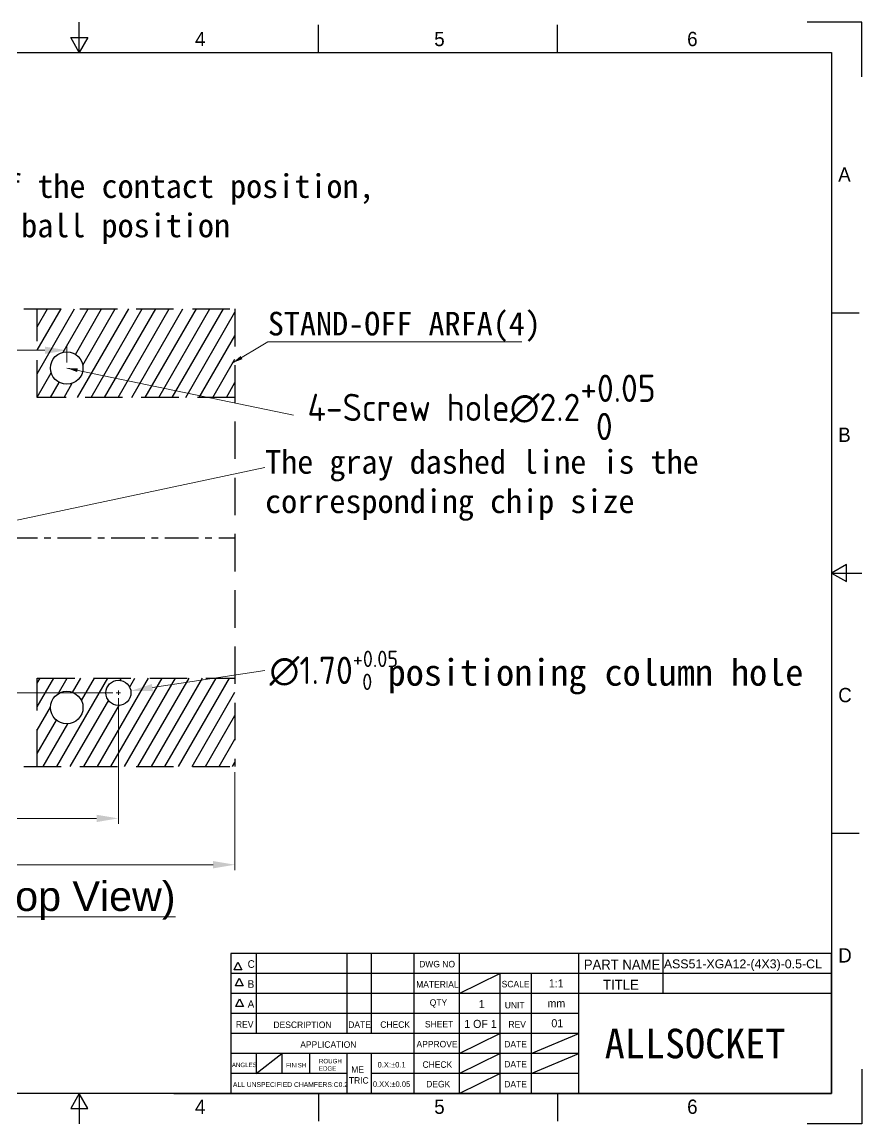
# Model space of a CAD drawing. Header units: millimetres. Extents: x 2100 to 2206, y -1285 to -1210.
# Drawn here: x 2149.5 to 2206.4, y -1284.8 to -1210.2 of the extents above; entities that cross this region are included whole.
import ezdxf

# ---------------------------------------------------------------- set-up
doc = ezdxf.new("R2010")
doc.units = ezdxf.units.MM
doc.header["$PDSIZE"] = -1
doc.linetypes.add('CENTER', pattern=[10.159999999999998, 6.35, -1.27, 1.27, -1.27])
doc.linetypes.add('HIDDEN', pattern=[1.905, 1.27, -0.635])
for name, color, linetype in [('DIM', 3, 'Continuous'), ('TuKuang', 7, 'Continuous'), ('翻蓋底座', 121, 'Continuous')]:
    doc.layers.add(name, color=color, linetype=linetype)
doc.styles.add('1', font='romans.shx', dxfattribs={"height": 2.5})
doc.styles.add('1111', font='isocp.shx', dxfattribs={"bigfont": 'gbcbig.shx'})
doc.styles.add('2', font='romans.shx', dxfattribs={"bigfont": 'bigfont.shx'})
doc.styles.add('GB', font='', dxfattribs={"height": 4})
doc.styles.get("Standard").update_dxf_attribs({"font": ''})
doc.styles.get('GB').set_extended_font_data('KaiTi_GB2312')
doc.styles.get('Standard').set_extended_font_data('SimSun')
doc.dimstyles.new('1111', dxfattribs={"dimtxt": 2.5, "dimasz": 0.2, "dimexe": 0.6, "dimexo": 0.6, "dimtad": 0, "dimdec": 3, "dimzin": 1, "dimdsep": 46, "dimtxsty": '1111', "dimcen": 0.2, "dimclrd": 97, "dimclre": 97, "dimclrt": 3, "dimazin": 0, "dimtfac": 1, "dimtdec": 3, "dimtofl": 0, "dimtmove": 0, "dimatfit": 3, "dimfxl": 1, "dimlwd": 5, "dimlwe": 5, "dimarcsym": 0})
doc.dimstyles.new('1111$0', dxfattribs={"dimtxt": 2.5, "dimasz": 2.5, "dimexe": 0.6, "dimexo": 0.6, "dimtad": 0, "dimdec": 3, "dimzin": 1, "dimdsep": 46, "dimtxsty": '1111', "dimcen": 0.2, "dimclrd": 97, "dimclre": 97, "dimclrt": 3, "dimazin": 0, "dimtfac": 1, "dimtdec": 3, "dimtofl": 0, "dimtmove": 0, "dimatfit": 3, "dimfxl": 1, "dimlwd": 5, "dimlwe": 5, "dimarcsym": 0})

# ---------------------------------------------------------------- blocks, each defined once
blk = doc.blocks.new('asdf456')
at = {"color": 8}
for p, q in [((1449.217878951517, 152.963863781653), (1448.094669926448, 154.9294795755236)), ((1448.094669926448, 154.9294795755236), (1450.341087976586, 154.9294795755236)), ((1450.341087976586, 154.9294795755236), (1449.217878951517, 152.963863781653)), ((1550.355442246311, 85.49197075654205), (1548.38982645244, 84.36876173147311)), ((1548.389826452442, 84.36876173147311), (1550.355442246311, 83.24555270640407)), ((1550.355442246311, 83.24555270640407), (1550.355442246311, 85.49197075654205)), ((1449.217878951517, 15.77365968129391), (1448.094669926448, 13.80804388742331)), ((1450.341087976586, 13.80804388742331), (1449.217878951517, 15.77365968129402)), ((1448.094669926448, 13.80804388742331), (1450.341087976586, 13.80804388742331))]:
    blk.add_line(p, q, dxfattribs=at)
at = {"layer": 'TuKuang', "color": 8}
for p, q in [((1449.217878951517, 152.963863781653), (1449.217878951517, 156.9351591635054)), ((1480.747557437741, 152.963863781653), (1480.747557437741, 156.5741323106099)), ((1512.277235923961, 152.963863781653), (1512.277235923961, 156.5741323106099)), ((1350.045931450592, 152.963863781653), (1548.389826452442, 152.963863781653)), ((1548.389826452442, 152.963863781653), (1548.389826452442, 15.77365968129391)), ((1548.389826452442, 118.6663127565632), (1552.000094981397, 118.6663127565632)), ((1548.389826452442, 84.36876173147346), (1552.361121834294, 84.36876173147346)), ((1548.389826452442, 50.07121070638367), (1552.000094981397, 50.07121070638367)), ((1548.389826452442, 15.77365968129391), (1350.045931450592, 15.77365968129391)), ((1449.217878951517, 15.77365968129391), (1449.217878951517, 11.80236429944148)), ((1480.747557437741, 15.77365968129391), (1480.747557437741, 12.16339115233711)), ((1512.277235923961, 15.77365968129391), (1512.277235923961, 12.16339115233711))]:
    blk.add_line(p, q, dxfattribs=at)
for points in [[(1552.38982645244, 149.7433267237393), (1552.38982645244, 156.963863781653), (1545.169289394528, 156.963863781653)], [(1552.38982645244, 18.99419673920749), (1552.38982645244, 11.7736596812939), (1545.169289394528, 11.7736596812939)]]:
    blk.add_lwpolyline(points, dxfattribs=at)
at = {"color": 8, "char_height": 1.884410273804812, "attachment_point": 1, "style": '1'}
for s, insert, width in [('{\\f@Gulim|b0|i0|c134|p34;4}', (1464.486241770885, 155.6725387797565), 8.30080655937914), ('{\\f@Gulim|b0|i0|c134|p34;5}', (1496.015920257107, 155.6725387797565), 8.30080655937914), ('{\\f@Gulim|b0|i0|c134|p34;6}', (1529.35073300781, 155.6725387797565), 8.30080655937914), ('{\\f@Gulim|b0|i0|c134|p34;A}', (1549.260371884242, 137.8211939795925), 9.041573921593452), ('{\\f@Gulim|b0|i0|c134|p34;B}', (1549.260371884242, 103.5236429545027), 9.041573921593452), ('{\\f@Gulim|b0|i0|c134|p34;C}', (1549.260371884242, 69.22609192941297), 9.041573921593452), ('{\\f@Gulim|b0|i0|c134|p34;D}', (1549.260371884242, 34.9285409043232), 9.041573921593452), ('{\\f@Gulim|b0|i0|c134|p34;4}', (1464.486241770885, 14.98886484136142), 8.30080655937914), ('{\\f@Gulim|b0|i0|c134|p34;5}', (1496.015920257107, 14.98886484136142), 8.30080655937914), ('{\\f@Gulim|b0|i0|c134|p34;6}', (1529.35073300781, 14.98886484136142), 8.30080655937914)]:
    blk.add_mtext(s, dxfattribs=dict(at, insert=insert, width=width))
blk = doc.blocks.new('*D4')
at = {"layer": 'DEFPOINTS', "color": 0, "transparency": 16777216}
for p in [(2127.045946820439, -1234.592687086859), (2156.045946820439, -1255.592687086859), (2156.045946820439, -1264.101103531516)]:
    blk.add_point(p, dxfattribs=at)
at = {"layer": 'DIM', "color": 97, "lineweight": 5, "transparency": 16777216}
for p, q in [((2127.045946820439, -1234.962502086859), (2127.045946820439, -1264.470918531516)), ((2156.045946820439, -1255.962502086859), (2156.045946820439, -1264.470918531516)), ((2128.525946820439, -1264.101103531516), (2138.558682045047, -1264.101103531516)), ((2154.565946820439, -1264.101103531516), (2144.533211595831, -1264.101103531516))]:
    blk.add_line(p, q, dxfattribs=at)
at = {"layer": 'DIM', "color": 97, "transparency": 16777216}
for points in [[(2128.525946820439, -1263.854436864849), (2128.525946820439, -1264.347770198183), (2127.045946820439, -1264.101103531516)], [(2154.565946820439, -1263.854436864849), (2154.565946820439, -1264.347770198183), (2156.045946820439, -1264.101103531516)]]:
    blk.add_solid(points, dxfattribs=at)
at = {"layer": 'DIM', "color": 3, "transparency": 16777216, "insert": (2141.545946820439, -1264.101103531516), "char_height": 1.85, "attachment_point": 5, "style": '1111'}
blk.add_mtext('29.00', dxfattribs=at)
blk = doc.blocks.new('*D5')
at = {"layer": 'DEFPOINTS', "color": 0, "transparency": 16777216}
for p in [(2127.045946820439, -1234.592687086859), (2116.334080574893, -1255.592687086859), (2156.045946820439, -1255.592687086859)]:
    blk.add_point(p, dxfattribs=at)
at = {"layer": 'DIM', "color": 97, "lineweight": 5, "transparency": 16777216}
for p, q in [((2126.676131820439, -1234.592687086859), (2115.964265574893, -1234.592687086859)), ((2116.334080574893, -1236.072687086859), (2116.334080574893, -1242.293654567174)), ((2116.334080574893, -1254.112687086859), (2116.334080574893, -1247.891719606544)), ((2155.676131820439, -1255.592687086859), (2115.964265574893, -1255.592687086859))]:
    blk.add_line(p, q, dxfattribs=at)
at = {"layer": 'DIM', "color": 97, "transparency": 16777216}
for points in [[(2116.087413908227, -1236.072687086859), (2116.580747241559, -1236.072687086859), (2116.334080574893, -1234.592687086859)], [(2116.087413908227, -1254.112687086859), (2116.580747241559, -1254.112687086859), (2116.334080574893, -1255.592687086859)]]:
    blk.add_solid(points, dxfattribs=at)
at = {"layer": 'DIM', "color": 3, "transparency": 16777216, "insert": (2116.334080574894, -1245.092687086859), "char_height": 1.85, "attachment_point": 5, "rotation": 90, "style": '1111'}
blk.add_mtext('21.00', dxfattribs=at)
blk = doc.blocks.new('*D6')
at = {"layer": 'DEFPOINTS', "color": 0, "transparency": 16777216}
for p in [(2119.145946820438, -1260.592687086859), (2163.945946820439, -1260.592687086859), (2163.945946820439, -1267.240626159965)]:
    blk.add_point(p, dxfattribs=at)
at = {"layer": 'DIM', "color": 97, "lineweight": 5, "transparency": 16777216}
for p, q in [((2119.145946820438, -1260.962502086859), (2119.145946820438, -1267.610441159965)), ((2163.945946820439, -1260.962502086859), (2163.945946820439, -1267.610441159965)), ((2120.625946820438, -1267.240626159965), (2139.02509966863, -1267.240626159965)), ((2162.465946820439, -1267.240626159965), (2145.316186361544, -1267.240626159965))]:
    blk.add_line(p, q, dxfattribs=at)
at = {"layer": 'DIM', "color": 97, "transparency": 16777216}
for points in [[(2120.625946820438, -1266.993959493299), (2120.625946820438, -1267.487292826632), (2119.145946820438, -1267.240626159965)], [(2162.465946820439, -1266.993959493299), (2162.465946820439, -1267.487292826632), (2163.945946820439, -1267.240626159965)]]:
    blk.add_solid(points, dxfattribs=at)
at = {"layer": 'DIM', "color": 3, "transparency": 16777216, "insert": (2142.170643015087, -1267.240626159965), "char_height": 1.85, "attachment_point": 5, "style": '1111'}
blk.add_mtext('44.80', dxfattribs=at)
blk = doc.blocks.new('*D7')
at = {"layer": 'DEFPOINTS', "color": 0, "transparency": 16777216}
for p in [(2152.545946820439, -1232.39024482207), (2130.545946820439, -1233.592687086859), (2152.545946820439, -1233.592687086859)]:
    blk.add_point(p, dxfattribs=at)
at = {"layer": 'DIM', "color": 97, "lineweight": 5, "transparency": 16777216}
for p, q in [((2130.545946820439, -1233.222872086859), (2130.545946820439, -1232.02042982207)), ((2132.025946820439, -1232.39024482207), (2138.561914300754, -1232.39024482207)), ((2151.065946820439, -1232.39024482207), (2144.529979340124, -1232.39024482207)), ((2152.545946820439, -1233.222872086859), (2152.545946820439, -1232.02042982207))]:
    blk.add_line(p, q, dxfattribs=at)
at = {"layer": 'DIM', "color": 97, "transparency": 16777216}
for points in [[(2132.025946820439, -1232.143578155403), (2132.025946820439, -1232.636911488736), (2130.545946820439, -1232.39024482207)], [(2151.065946820439, -1232.143578155403), (2151.065946820439, -1232.636911488736), (2152.545946820439, -1232.39024482207)]]:
    blk.add_solid(points, dxfattribs=at)
at = {"layer": 'DIM', "color": 3, "transparency": 16777216, "insert": (2141.545946820439, -1232.39024482207), "char_height": 1.85, "attachment_point": 5, "style": '1111'}
blk.add_mtext('22.00', dxfattribs=at)
blk = doc.blocks.new('*D8')
at = {"layer": 'DEFPOINTS', "color": 0, "transparency": 16777216}
for p in [(2156.886137130799, -1255.463922796874), (2155.205756510077, -1255.721451376844)]:
    blk.add_point(p, dxfattribs=at)
at = {"layer": 'DIM', "color": 97, "lineweight": 5, "transparency": 16777216}
for p, q in [((2165.964672488469, -1254.072581876825), (2158.349056730016, -1255.2397214449)), ((2156.045946820438, -1255.740687086859), (2156.045946820438, -1255.444687086859)), ((2155.897946820438, -1255.592687086859), (2156.193946820438, -1255.592687086859))]:
    blk.add_line(p, q, dxfattribs=at)
at = {"layer": 'DIM', "color": 97, "transparency": 16777216}
blk.add_solid([(2158.31168983802, -1254.995901511697), (2158.386423622012, -1255.483541378103), (2156.886137130799, -1255.463922796874)], dxfattribs=at)
at = {"layer": 'DIM', "color": 3, "transparency": 16777216, "insert": (2170.640226341181, -1254.072581876825), "char_height": 1.85, "attachment_point": 5, "style": '1111'}
blk.add_mtext('\\A1;∅1.70{\\H1.110000;\\S+0.05^  0;}', dxfattribs=at)

msp = doc.modelspace()

# ---------------------------------------------------------------- hatches: boundary and pattern name
h = msp.add_hatch()
h.set_pattern_fill('ANSI31', color=256, scale=0.25, angle=15, style=0)
h.set_pattern_definition([(59.99999999999999, (1316.617024844564, -1186.135007589238), (-0.6874076642538981, 0.3968750000000001), [])])
edge = h.paths.add_edge_path(flags=16)
edge.add_arc((2152.545946820439, -1233.592687086859), 1.1, 0, 360)
h.paths.add_polyline_path([(2163.945946820439, -1235.592687086859), (2150.545946822639, -1235.592687086859), (2150.545946822639, -1229.592687086859), (2163.945946820439, -1229.592687086859)])
h = msp.add_hatch()
h.set_pattern_fill('ANSI31', color=256, scale=0.25, angle=15, style=0)
h.set_pattern_definition([(59.99999999999999, (1269.915877591797, -1219.731414350942), (-0.6874076642538981, 0.3968750000000001), [])])
edge = h.paths.add_edge_path(flags=16)
edge.add_arc((2156.045946820439, -1255.592687086859), 0.825, 0, 360)
edge = h.paths.add_edge_path(flags=16)
edge.add_arc((2152.545946820439, -1256.592687086859), 1.1, 0, 360)
h.paths.add_polyline_path([(2150.545946822639, -1260.592687086859), (2163.945946820439, -1260.592687086859), (2163.945946820439, -1254.592687086859), (2150.545946822639, -1254.592687086859)])

# ---------------------------------------------------------------- linework, layer by layer
at = {"linetype": 'HIDDEN', "ltscale": 2}
for p, q in [((2119.145946820438, -1229.592687086859), (2163.945946820439, -1229.592687086859)), ((2150.545946822639, -1235.592687086859), (2150.545946822639, -1229.592687086859)), ((2163.945946820439, -1229.592687086859), (2163.945946820439, -1260.592687086859)), ((2163.945946820439, -1235.592687086859), (2150.545946822639, -1235.592687086859)), ((2150.545946822639, -1260.592687086859), (2150.545946822639, -1254.592687086859)), ((2150.545946822639, -1254.592687086859), (2163.945946820439, -1254.592687086859)), ((2119.145946820438, -1260.592687086859), (2163.945946820439, -1260.592687086859))]:
    msp.add_line(p, q, dxfattribs=at)
at = {"color": 1, "linetype": 'CENTER', "ltscale": 0.3584000000000014}
msp.add_line((2119.145946820438, -1245.092687086859), (2163.945946820439, -1245.092687086859), dxfattribs=at)
at = {"color": 8}
for p, q in [((2165.391396711837, -1273.261052704401), (2165.391396711837, -1278.679634264315)), ((2171.522254257252, -1273.261052704401), (2171.522254257252, -1278.679634264315)), ((2173.183990894776, -1273.261052704401), (2173.183990894776, -1278.679634264315)), ((2176.071738443655, -1273.261052704401), (2176.071738443655, -1282.743570434251)), ((2179.125868428894, -1273.261052704401), (2179.125868428894, -1282.743570434251)), ((2187.236267412698, -1282.743570434251), (2187.236267412698, -1273.261052704401)), ((2192.945293441482, -1273.261052704401), (2192.945293441482, -1275.970343484358)), ((2204.375504349436, -1274.615698094379), (2163.665558441157, -1274.615698094379)), ((2179.125868428894, -1275.970343484358), (2181.888591498194, -1274.615698094379)), ((2181.888591498194, -1274.615698094379), (2181.888591498194, -1282.743570434251)), ((2184.006437694633, -1274.615698094379), (2184.006437694633, -1282.743570434251)), ((2176.071738443655, -1275.970343484358), (2163.665558441157, -1275.970343484358)), ((2204.375504349436, -1275.970343484358), (2176.071738443655, -1275.970343484358)), ((2187.236267412698, -1277.324988874336), (2163.665558441157, -1277.324988874336)), ((2187.236267412698, -1278.679634264315), (2163.665558441157, -1278.679634264315)), ((2179.125868428894, -1280.034279654293), (2181.888591498194, -1278.679634264315)), ((2184.006437694633, -1280.034279654293), (2187.236267412698, -1278.679634264315)), ((2187.236267412698, -1280.034279654293), (2163.665558441157, -1280.034279654293)), ((2165.391396711837, -1280.034279654293), (2165.391396711837, -1281.388925044272)), ((2165.391396711837, -1281.388925044272), (2167.127423998263, -1280.034279654293)), ((2167.127423998263, -1280.034279654293), (2167.127423998263, -1281.388925044272)), ((2168.993423470591, -1280.034279654293), (2168.993423470591, -1281.388925044272)), ((2171.522254257252, -1280.034279654293), (2171.522254257252, -1282.743570434251)), ((2173.183990894776, -1280.034279654293), (2173.183990894776, -1282.743570434251)), ((2179.125868428894, -1281.388925044272), (2181.888591498194, -1280.034279654293)), ((2184.006437694633, -1281.388925044272), (2187.236267412698, -1280.034279654293)), ((2171.522254257252, -1281.388925044272), (2163.665558441157, -1281.388925044272)), ((2187.236267412698, -1281.388925044272), (2173.183990894776, -1281.388925044272)), ((2179.125868428894, -1282.743570434251), (2181.888591498194, -1281.388925044272))]:
    msp.add_line(p, q, dxfattribs=at)
at = {"color": 8, "lineweight": 25, "ltscale": 10}
for p, q in [((2163.88602016173, -1274.36033665223), (2164.14636755464, -1273.839641866411)), ((2164.14636755464, -1273.839641866411), (2164.406714947551, -1274.36033665223)), ((2163.978999555286, -1275.449392365992), (2164.239346948196, -1274.928697580172)), ((2164.239346948196, -1274.928697580172), (2164.499694341106, -1275.449392365992)), ((2164.001180232796, -1276.854131009704), (2164.261527625707, -1276.333436223884)), ((2164.261527625707, -1276.333436223884), (2164.521875018618, -1276.854131009704))]:
    msp.add_line(p, q, dxfattribs=at)
at = {"color": 8}
msp.add_lwpolyline([(2204.375504349437, -1282.743570434251), (2204.375504349437, -1273.261052704401), (2163.665558441158, -1273.261052704401), (2163.665558441158, -1282.743570434251)], close=True, dxfattribs=at)
at = {"color": 8, "lineweight": 25, "ltscale": 10}
for points in [[(2164.40671494755, -1274.36033665223), (2163.88602016173, -1274.36033665223)], [(2164.499694341105, -1275.449392365993), (2163.978999555286, -1275.449392365993)], [(2164.521875018616, -1276.854131009704), (2164.001180232796, -1276.854131009704)]]:
    msp.add_lwpolyline(points, dxfattribs=at)
at = {"color": 1}
msp.add_circle((2156.045946820438, -1255.592687086859), 0.85, dxfattribs=at)
at = {"layer": 'TuKuang', "color": 8}
msp.add_lwpolyline([(2159.797238105921, -1282.743570434251), (2203.661445138497, -1282.743570434251)], dxfattribs=at)
at = {"layer": '翻蓋底座', "color": 3, "linetype": 'Continuous'}
for centre in [(2152.545946820439, -1233.592687086859), (2152.545946820439, -1256.592687086859)]:
    msp.add_circle(centre, 1.1, dxfattribs=at)

# ---------------------------------------------------------------- block references
at = {"xscale": 0.5141226318764893, "yscale": 0.5141226318764893, "zscale": 0.5141226318764893}
msp.add_blockref('asdf456', (1408.313251603367, -1290.853165863917), dxfattribs=at)

# ---------------------------------------------------------------- texts
at = {"color": 3}
msp.add_text('positioning column hole', height=1.8, dxfattribs=at).set_placement((2174.294014998263, -1255.11150383474))
at = {"color": 3, "char_height": 1.6, "attachment_point": 1}
for s, insert in [('Pad and Pin end of the contact position, \\Pthe corresponding ball position', (2129.869286852518, -1220.467897852603)), ('STAND-OFF ARFA(4)', (2166.172677486466, -1229.785964382149)), ('The gray dashed line is the \\Pcorresponding chip size', (2165.986196308048, -1239.150109012824))]:
    msp.add_mtext(s, dxfattribs=dict(at, insert=insert))
at = {"lineweight": 9, "insert": (2126.089963462417, -1268.370390148914), "char_height": 1.9992, "attachment_point": 1}
msp.add_mtext('{\\fArial|b0|i0|c0|p34;\\LPCB PATTERN (Top View)}', dxfattribs=at)
at = {"color": 8, "lineweight": 25, "ltscale": 10, "char_height": 0.5156985232803709, "width": 0.6651222349351656, "attachment_point": 1, "style": '2'}
for s, insert in [('{\\f@Gulim|b0|i0|c134|p34;C}', (2164.80327546385, -1273.70795601479)), ('{\\f@Gulim|b0|i0|c134|p34;B}', (2164.80327546385, -1275.062601404769)), ('{\\f@Gulim|b0|i0|c134|p34;A}', (2164.80327546385, -1276.417246794748))]:
    msp.add_mtext(s, dxfattribs=dict(at, insert=insert))
at = {"color": 0, "insert": (2193.004513994072, -1273.656865912673), "char_height": 0.6, "width": 11.92098740017455, "attachment_point": 1}
msp.add_mtext('{\\fArial|b0|i0|c0|p32;\\C8;ASS51-XGA12-(4X3)-0.5-CL}', dxfattribs=at)
at = {"color": 0, "insert": (2188.998673283586, -1278.350807898361), "char_height": 2, "attachment_point": 1}
msp.add_mtext_dynamic_manual_height_columns('ALLSOCKET', width=14.89761707093385, gutter_width=15, heights=[0], dxfattribs=at)
at = {"layer": 'DIM', "color": 3, "insert": (2180.654586630198, -1236.259190442628), "char_height": 1.85, "attachment_point": 5, "style": '1111'}
msp.add_mtext('\\A1;4-Screw hole∅2.2\\S+0.05^  0;', dxfattribs=at)
at = {"layer": 'DIM', "color": 8, "linetype": 'ByBlock', "lineweight": 25, "attachment_point": 7, "style": 'GB'}
for s, insert, char_height, width in [('{\\f@Gulim|b0|i0|c134|p34;DWG NO}', (2176.427032302221, -1274.197819698129), 0.4400968429177103, 3.677455086712279), ('{\\f@Gulim|b0|i0|c134|p34;PART NAME}', (2187.582795988687, -1274.346489705596), 0.679161794626096, 5.46149207356686), ('{\\f@Gulim|b0|i0|c134|p34;MATERIAL}', (2176.2209109346, -1275.561897857637), 0.4400968429177103, 1.542391282765546), ('{\\f@Gulim|b0|i0|c134|p34;SCALE}', (2182.016607595099, -1275.55239302042), 0.4400968429177103, 1.542391282765546), ('{\\f@Gulim|b0|i0|c134|p34;1:1}', (2185.216012734099, -1275.55239302042), 0.5501210536471377, 1.325879463653193), ('{\\f@Gulim|b0|i0|c134|p34;TITLE}', (2188.887280197528, -1275.70973982322), 0.679161794626096, 3.02550051143832), ('{\\f@Gulim|b0|i0|c134|p34;  QTY}', (2176.82062056087, -1276.914082487441), 0.4400968429177103, 1.542391282765546), ('{\\f@Gulim|b0|i0|c134|p34;1}', (2180.465708800974, -1276.9513999052), 0.5501210536471377, 0.9602488576975756), ('{\\f@Gulim|b0|i0|c134|p34;UNIT}', (2182.22410804931, -1276.978317710583), 0.4400968429177103, 1.542391282765546), ('{\\f@Gulim|b0|i0|c134|p34;mm}', (2185.123125015885, -1276.907038410399), 0.5501210536471377, 1.325879463653193), ('{\\f@Gulim|b0|i0|c134|p34;REV}', (2164.013452654897, -1278.271188637594), 0.4400968429177103, 1.542391282765546), ('{\\f@Gulim|b0|i0|c134|p34;DESCRIPTION}', (2166.552537522502, -1278.307231480359), 0.4400968429177103, 1.542391282765546), ('{\\f@Gulim|b0|i0|c134|p34;DATE}', (2171.619567013149, -1278.294107935128), 0.4400968429177103, 1.542391282765546), ('{\\f@Gulim|b0|i0|c134|p34;CHECK}', (2173.792482566812, -1278.294107935128), 0.4400968429177103, 1.542391282765546), ('{\\f@Gulim|b0|i0|c134|p34;SHEET}', (2176.815113400147, -1278.26872787742), 0.4400968429177103, 1.542391282765546), ('{\\f@Gulim|b0|i0|c134|p34;1 OF 1}', (2179.48267110436, -1278.306045295179), 0.5501210536471377, 2.580992743564587), ('{\\f@Gulim|b0|i0|c134|p34;REV}', (2182.47324309021, -1278.271188637594), 0.4400968429177103, 1.542391282765546), ('{\\f@Gulim|b0|i0|c134|p34;01}', (2185.385306830156, -1278.261683800377), 0.5501210536471377, 1.325879463653193), ('{\\f@Gulim|b0|i0|c134|p34;APPLICATION}', (2168.367822772302, -1279.647124132095), 0.4400968429177103, 1.542391282765546), ('{\\f@Gulim|b0|i0|c134|p34;APPROVE}', (2176.245276970567, -1279.61978238122), 0.4400968429177103, 1.542391282765546), ('{\\f@Gulim|b0|i0|c134|p34;DATE}', (2182.191850095742, -1279.61978238122), 0.4400968429177103, 1.542391282765546), ('{\\f@Gulim|b0|i0|c134|p34;ROUGH \\PEDGE}', (2169.634041369767, -1281.198318667287), 0.3010262405557139, 1.216884228179039), ('{\\f@Gulim|b0|i0|c134|p34; ME\\PTRIC}', (2171.662999504311, -1282.07421807946), 0.4400968429177103, 1.542391282765546), ('{\\f@Gulim|b0|i0|c134|p34;0.X:%%P0.1}', (2173.607272395531, -1280.978818881562), 0.371331711211818, 2.499506749478387), ('{\\f@Gulim|b0|i0|c134|p34;CHECK}', (2176.650576424609, -1281.003398715085), 0.4400968429177103, 1.542391282765546), ('{\\f@Gulim|b0|i0|c134|p34;DATE}', (2182.191850095742, -1280.974427771199), 0.4400968429177103, 1.542391282765546), ('{\\f@Gulim|b0|i0|c134|p34;0.XX:%%P0.05}', (2173.287242089124, -1282.290658970475), 0.371331711211818, 2.786138606396905), ('{\\f@Gulim|b0|i0|c134|p34;DEGK}', (2176.90294842862, -1282.325879405576), 0.4400968429177103, 1.542391282765546), ('{\\f@Gulim|b0|i0|c134|p34;DATE}', (2182.191850095742, -1282.329073161178), 0.4400968429177103, 1.542391282765546)]:
    msp.add_mtext(s, dxfattribs=dict(at, insert=insert, char_height=char_height, width=width))
at = {"layer": 'DIM', "color": 8, "linetype": 'ByBlock', "lineweight": 9, "attachment_point": 7, "style": 'GB'}
for s, insert, char_height, width in [('{\\f@Gulim|b0|i0|c134|p34;ANGLES}', (2163.735703160661, -1280.955366233594), 0.3010262405557139, 1.631707742119865), ('{\\f@Gulim|b0|i0|c134|p34;FINISH}', (2167.407858624335, -1280.972322643484), 0.3010262405557139, 1.407908666549302), ('{\\f@Gulim|b0|i0|c134|p34;\\C8;ALL UNSPECIFIED CHAMFERS:C0.2}', (2163.80416009514, -1282.301168250332), 0.3311288646112854, 7.854367115645054)]:
    msp.add_mtext(s, dxfattribs=dict(at, insert=insert, char_height=char_height, width=width))

# ---------------------------------------------------------------- dimensions: what is measured, and where the dimension line sits
at = {"layer": 'DIM', "color": 1}
dim = msp.add_linear_dim(base=(2152.545946820439, -1232.39024482207), p1=(2130.545946820439, -1233.592687086859), p2=(2152.545946820439, -1233.592687086859), dimstyle='1111$0', override={"dimscale": 0.74, "dimasz": 2, "dimexe": 0.49975, "dimexo": 0.49975, "dimgap": 0.49975, "dimdec": 2, "dimtdec": 2}, dxfattribs=at)
dim.commit()
dim.dimension.update_dxf_attribs({"geometry": '*D7', "text_midpoint": (2141.545946820439, -1232.39024482207)})
at = {"layer": 'DIM'}
dim = msp.add_linear_dim(base=(2116.334080574893, -1255.592687086859), p1=(2127.045946820439, -1234.592687086859), p2=(2156.045946820439, -1255.592687086859), angle=90, dimstyle='1111$0', override={"dimscale": 0.74, "dimasz": 2, "dimexe": 0.49975, "dimexo": 0.49975, "dimgap": 0.49975, "dimtoh": 1, "dimdec": 2, "dimtdec": 2}, dxfattribs=at)
dim.commit()
dim.dimension.update_dxf_attribs({"geometry": '*D5', "text_midpoint": (2116.334080574894, -1245.092687086859), "dimtype": 128})
for base, p1, p2, picture, middle in [((2156.045946820439, -1264.101103531516), (2127.045946820439, -1234.592687086859), (2156.045946820439, -1255.592687086859), '*D4', (2141.545946820439, -1264.101103531516)), ((2163.945946820439, -1267.240626159965), (2119.145946820438, -1260.592687086859), (2163.945946820439, -1260.592687086859), '*D6', (2142.170643015087, -1267.240626159965))]:
    dim = msp.add_linear_dim(base=base, p1=p1, p2=p2, dimstyle='1111$0', override={"dimscale": 0.74, "dimasz": 2, "dimexe": 0.49975, "dimexo": 0.49975, "dimgap": 0.49975, "dimtoh": 1, "dimdec": 2, "dimtdec": 2}, dxfattribs=at)
    dim.commit()
    dim.dimension.update_dxf_attribs({"geometry": picture, "text_midpoint": middle, "dimtype": 128})
dim = msp.add_diameter_dim_2p(p1=(2155.205756510077, -1255.721451376844), p2=(2156.886137130799, -1255.463922796874), dimstyle='1111', override={"dimscale": 0.74, "dimasz": 2, "dimexe": 0.49975, "dimexo": 0.49975, "dimgap": 0.49975, "dimtoh": 1, "dimdec": 2, "dimtol": 1, "dimtp": 0.05, "dimtfac": 0.6, "dimtolj": 1}, dxfattribs=at)
dim.commit()
dim.dimension.update_dxf_attribs({"geometry": '*D8', "text_midpoint": (2165.964672488469, -1254.072581876825), "dimtype": 131})

# ---------------------------------------------------------------- leaders
for points in [[(2163.751742311468, -1233.261899526159), (2166.172677486466, -1231.812631048815), (2183.384572954004, -1231.812631048815)], [(2152.545946820439, -1233.592687086859), (2167.919437344575, -1236.789419145897)], [(2143.545946820439, -1245.092687086859), (2165.963978215301, -1240.326835323625)]]:
    msp.add_leader(points, dimstyle='1111', override={"dimscale": 0.74, "dimtxt": 1.6, "dimasz": 1, "dimgap": 0.625, "dimtad": 0, "dimtoh": 1, "dimdec": 2, "dimtdec": 2})

doc.saveas('drawing.dxf')
